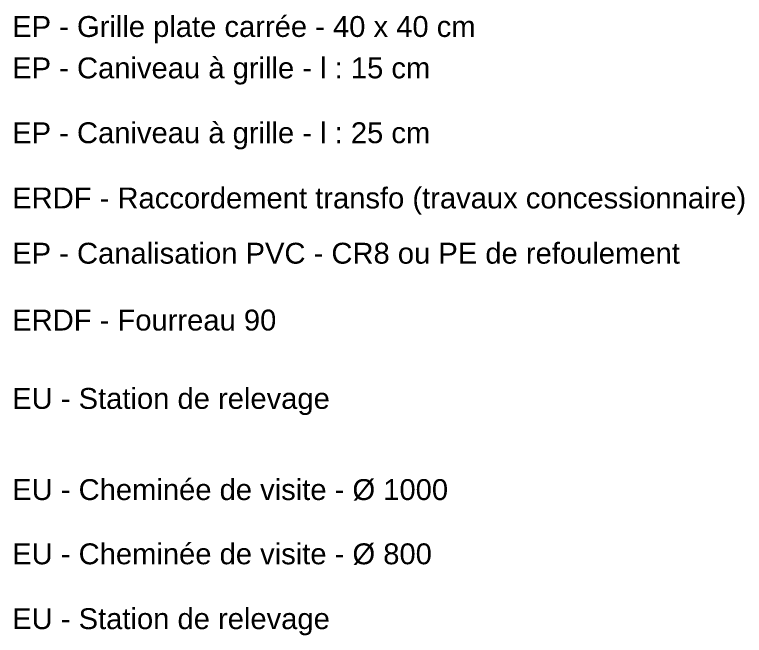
# Model space of a CAD drawing. Header units: metres. Extents: x 1838950 to 1842843, y 5171318 to 5174224.
# Drawn here: x 1840933.07 to 1840959.2, y 5171638.97 to 5171661.2 of the extents above; entities that cross this region are included whole.
import ezdxf

# ---------------------------------------------------------------- set-up
doc = ezdxf.new("R2010")
doc.units = ezdxf.units.M
doc.header["$LTSCALE"] = 0.0254
doc.layers.add('SA - légende RH', color=7, linetype='Continuous', lineweight=18)
doc.layers.add('SA - légende RS', color=7, linetype='Continuous', lineweight=18)
doc.styles.add('Arial', font='arial.ttf')

msp = doc.modelspace()

# ---------------------------------------------------------------- texts
at = {"layer": 'SA - légende RH', "char_height": 0.747273, "attachment_point": 1, "line_spacing_factor": 0.970622, "style": 'Arial'}
for s, insert in [('EP - Grille plate carrée - 40 x 40 cm', (1840932.9816, 5171661.1443)), ('EP - Caniveau à grille - l : 15 cm', (1840932.9816, 5171659.662)), ('EP - Caniveau à grille - l : 25 cm', (1840932.9816, 5171657.3411)), ('EP - Canalisation PVC - CR8 ou PE de refoulement', (1840932.9816, 5171653.0288)), ('EU - Cheminée de visite - Ø 1000', (1840932.9816, 5171644.5675)), ('EU - Cheminée de visite - Ø 800', (1840932.9816, 5171642.2682)), ('EU - Station de relevage', (1840932.9816, 5171639.9474))]:
    msp.add_mtext(s, dxfattribs=dict(at, insert=insert))
at = {"layer": 'SA - légende RS', "char_height": 0.747273, "attachment_point": 1, "line_spacing_factor": 0.970622, "style": 'Arial'}
for s, insert in [('ERDF - Raccordement transfo (travaux concessionnaire)', (1840932.9816, 5171655.0054)), ('ERDF - Fourreau 90', (1840932.9816, 5171650.6357)), ('EU - Station de relevage', (1840932.9816, 5171647.8308))]:
    msp.add_mtext(s, dxfattribs=dict(at, insert=insert))

doc.saveas('drawing.dxf')
